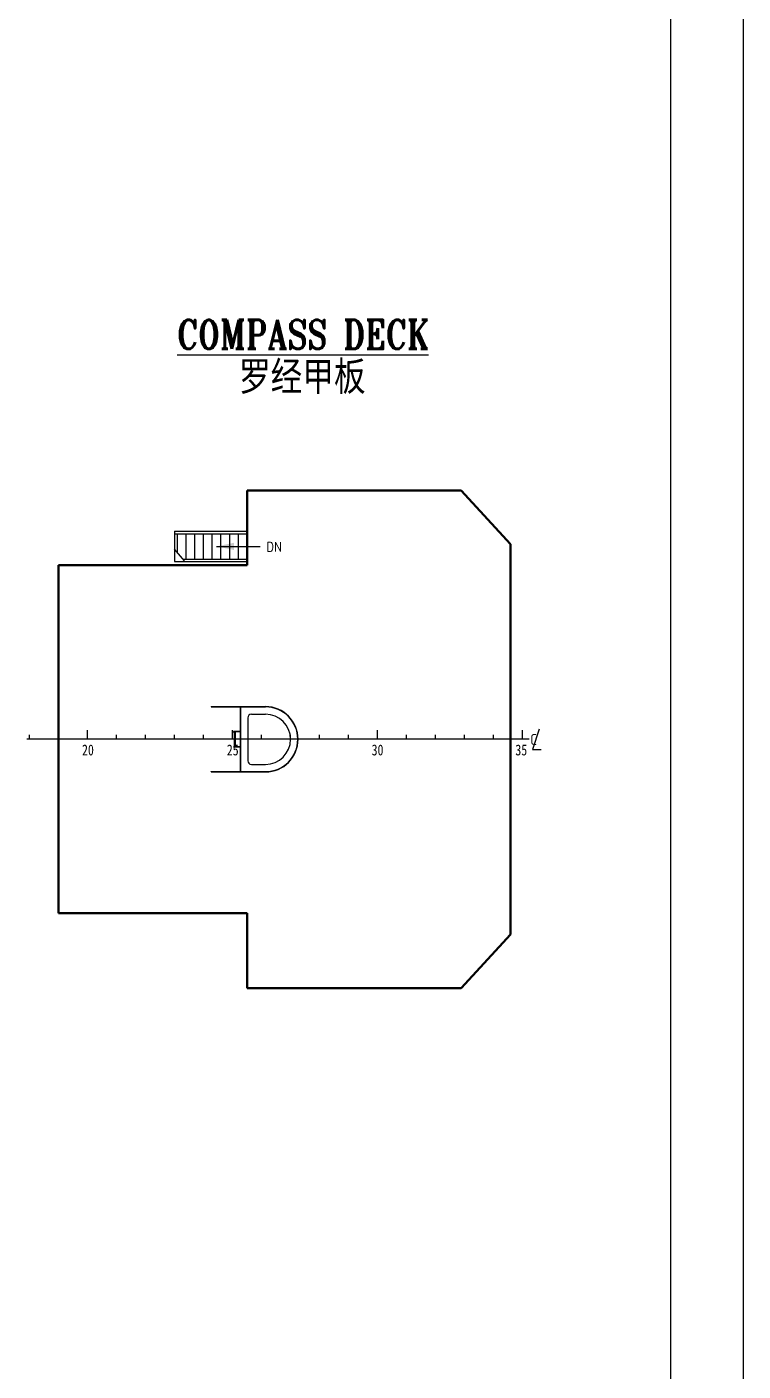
# Model space of a CAD drawing. Header units: millimetres. Extents: x -1838618 to -1600818, y -1770412 to -1553248.
# Drawn here: x -1620581 to -1600818, y -1702972 to -1665897 of the extents above; entities that cross this region are included whole.
import ezdxf
from ezdxf.enums import TextEntityAlignment as Align

# ---------------------------------------------------------------- set-up
doc = ezdxf.new("R2010")
doc.units = ezdxf.units.MM
doc.header["$LTSCALE"] = 100
doc.linetypes.add('DASHED', pattern=[0.75, 0.5, -0.25])
doc.layers.add('412equipment', color=6, linetype='Continuous')
doc.styles.add('ROMANS4', font='romans.shx', dxfattribs={"width": 0.8, "height": 400, "bigfont": 'hzdx.shx'})
doc.styles.add('ROMANT', font='', dxfattribs={"width": 0.8})
doc.styles.add('ROMANT8', font='romant.shx', dxfattribs={"width": 0.9, "height": 800, "bigfont": 'hmdxfs.shx'})
doc.styles.get("Standard").update_dxf_attribs({"font": 'gbenor.shx', "width": 0.9, "bigfont": 'gbcbig.shx'})
doc.styles.get('ROMANT').set_extended_font_data('SimSun')

# ---------------------------------------------------------------- blocks, each defined once
blk = doc.blocks.new('tyr')
at = {"color": 2, "linetype": 'Continuous', "ltscale": 2}
for p, q in [((2474789, 347708), (2476289, 347708)), ((2474789, 347700), (2476289, 347700)), ((2474789, 345916), (2476289, 345916)), ((2474789, 345908), (2476289, 345908))]:
    blk.add_line(p, q, dxfattribs=at)
at = {"color": 2, "linetype": 'DASHED'}
for p, q in [((2474789, 347708), (2474789, 347700)), ((2474789, 345908), (2474789, 345916))]:
    blk.add_line(p, q, dxfattribs=at)
at = {"color": 2}
for p, q in [((2475589, 347700), (2475589, 345916)), ((2475599, 347700), (2475599, 345916)), ((2475799, 347400), (2475799, 346216)), ((2475799, 347400), (2475799, 346216)), ((2475899, 347500), (2476289, 347500)), ((2475899, 347500), (2476289, 347500)), ((2475409, 347023), (2475409, 347008)), ((2475589, 347023), (2475409, 347023)), ((2475589, 347023), (2475570, 347023)), ((2475589, 347015), (2475409, 347015)), ((2475409, 347008), (2475470, 347008)), ((2475425, 347008), (2475425, 346608)), ((2475439, 347008), (2475439, 346608)), ((2475453, 347008), (2475453, 346608)), ((2475469, 347016), (2475469, 347008)), ((2475589, 347015), (2475570, 347015)), ((2475589, 346600), (2475409, 346600)), ((2475589, 346592), (2475409, 346592)), ((2475410, 346608), (2475470, 346608)), ((2475469, 346608), (2475469, 346600)), ((2475589, 346600), (2475570, 346600)), ((2475589, 346592), (2475570, 346592)), ((2475539, 345916), (2476289, 345916)), ((2475589, 346069), (2475589, 345916)), ((2475899, 346116), (2476289, 346116)), ((2475899, 346116), (2476289, 346116)), ((2475539, 345908), (2476289, 345908))]:
    blk.add_line(p, q, dxfattribs=at)
for centre, radius, start, end in [((2475899, 347400), 100, 90, 180), ((2475899, 347400), 100, 90, 180), ((2476289, 346808), 900, 270, 90), ((2476289, 346808), 892, 270, 90), ((2476289, 346808), 692, 270, 90), ((2475899, 346216), 100, 180, 270), ((2475899, 346216), 100, 180, 270)]:
    blk.add_arc(centre, radius, start, end, dxfattribs=at)
blk = doc.blocks.new('40')
at = {"color": 4, "ltscale": 100}
blk.add_line((12187, 0), (-1676, 0), dxfattribs=at)
at = {"color": 4}
for p, q in [((-1600, 0), (-1600, 125)), ((-800, 0), (-800, 125)), ((0, 0), (0, 250)), ((800, 0), (800, 125)), ((1600, 0), (1600, 125)), ((2400, 0), (2400, 125)), ((3200, 0), (3200, 125)), ((4000, 0), (4000, 250)), ((4800, 0), (4800, 125)), ((5600, 0), (5600, 125)), ((6400, 0), (6400, 125)), ((7200, 0), (7200, 125)), ((8000, 0), (8000, 250)), ((8800, 0), (8800, 125)), ((9600, 0), (9600, 125)), ((10400, 0), (10400, 125)), ((10400, 0), (10400, 125)), ((10400, 0), (10400, 125)), ((11200, 0), (11200, 125)), ((12000, 0), (12000, 250)), ((12461, 283), (12273, -280)), ((12273, -280), (12513, -280))]:
    blk.add_line(p, q, dxfattribs=at)
blk.add_text('C', height=300, dxfattribs=at).set_placement((12214, -156))
at = {"color": 4, "style": 'ROMANT', "width": 0.8}
for s, p in [('20', (-154, -444)), ('25', (3841, -444)), ('30', (7837, -444)), ('35', (11803, -444))]:
    blk.add_text(s, height=300, dxfattribs=at).set_placement(p)
blk = doc.blocks.new('COMPASS DECK')
at = {"color": 6, "lineweight": 50}
for p, q in [((-7600, 6866), (-7600, 4800)), ((-7600, 6866), (-1695, 6866)), ((-1695, 6866), (-334, 5382)), ((-334, 5382), (-334, -5382)), ((-12800, 4800), (-7600, 4800)), ((-12800, -4800), (-12800, 4800)), ((-12800, -4800), (-7600, -4800)), ((-7600, -6866), (-7600, -4800)), ((-1695, -6866), (-334, -5382)), ((-7600, -6866), (-1695, -6866))]:
    blk.add_line(p, q, dxfattribs=at)

msp = doc.modelspace()

# ---------------------------------------------------------------- linework, layer by layer
msp.add_line((-1600818.1, -1602212.3), (-1600818.1, -1770412.3))
at = {"color": 2}
for p, q in [((-1616505.4, -1679805.7), (-1614505.4, -1679805.7)), ((-1616505.4, -1679805.7), (-1616505.4, -1680645.7)), ((-1614505.4, -1680645.7), (-1614505.4, -1679805.7)), ((-1616505.4, -1679875.7), (-1614505.4, -1679875.7)), ((-1616425.4, -1680397), (-1616425.4, -1679875.7)), ((-1616185.4, -1680575.7), (-1616185.4, -1679875.7)), ((-1615945.4, -1680575.7), (-1615945.4, -1679875.7)), ((-1615705.4, -1680575.7), (-1615705.4, -1679875.7)), ((-1615465.4, -1680575.7), (-1615465.4, -1679875.7)), ((-1615345.4, -1680225.7), (-1614145.4, -1680225.7)), ((-1615225.4, -1680575.7), (-1615225.4, -1679875.7)), ((-1614985.4, -1680575.7), (-1614985.4, -1679875.7)), ((-1614745.4, -1680575.7), (-1614745.4, -1679875.7)), ((-1616233.2, -1680625.7), (-1616505.4, -1680301.8)), ((-1616275.2, -1680575.7), (-1614505.4, -1680575.7)), ((-1616505.4, -1680645.7), (-1614505.4, -1680645.7))]:
    msp.add_line(p, q, dxfattribs=at)
at = {"color": 6}
msp.add_lwpolyline([(-1602818.1, -1604212.3), (-1602818.1, -1768412.3)], dxfattribs=at)
at = {"color": 2}
msp.add_solid([(-1614865.4, -1680125.7), (-1614865.4, -1680325.7), (-1615345.4, -1680225.7)], dxfattribs=at)

# ---------------------------------------------------------------- block references
msp.add_blockref('tyr', (-4090286.5, -2032353.5))
at = {"color": 7}
msp.add_blockref('40', (-1618905.4, -1685545.7), dxfattribs=at)
at = {"layer": '412equipment', "color": 7}
msp.add_blockref('COMPASS DECK', (-1606905.4, -1685545.7), dxfattribs=at)

# ---------------------------------------------------------------- texts
at = {"color": 4, "style": 'ROMANT8', "width": 0.8}
msp.add_text('%%UCOMPASS DECK', height=800, dxfattribs=at).set_placement((-1612964.7, -1674780.3), align=Align.CENTER)
at = {"color": 4, "style": 'ROMANT', "width": 0.8}
msp.add_text('罗经甲板', height=800, dxfattribs=at).set_placement((-1614727, -1675932.3))
at = {"color": 2, "style": 'ROMANS4', "width": 0.9}
msp.add_text('DN', height=259.2, dxfattribs=at).set_placement((-1613757.6, -1680235.6), align=Align.MIDDLE)

doc.saveas('drawing.dxf')
